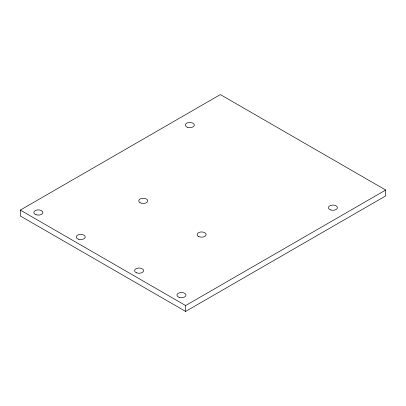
<?xml version="1.0" encoding="UTF-8"?>
<svg xmlns="http://www.w3.org/2000/svg" width="406" height="406" viewBox="0 0 406 406"><rect width="100%" height="100%" fill="white"/><g stroke="black" fill="none" stroke-linecap="round" stroke-linejoin="round"><path stroke-width="0.61" d="M20.3 210.09L220.367 94.583L385.7 190.038L385.7 195.91L185.633 311.417L20.3 215.962L20.3 210.09L185.633 305.545L385.7 190.038M185.633 305.545L185.633 311.417M198.417 236.399A4.517 2.609 0 0 0 205.974 235.231A4.517 2.609 0 0 0 200.442 232.034A4.517 2.609 0 0 0 198.417 236.399M179.203 297.375A4.517 2.609 0 0 0 185.984 295.116A4.517 2.609 0 0 0 179.203 292.858A4.517 2.609 0 0 0 179.203 297.375M36.104 214.759A4.517 2.609 0 0 0 42.879 212.495A4.517 2.609 0 0 0 36.104 210.237A4.517 2.609 0 0 0 36.104 214.759M330.646 209.943A4.517 2.609 0 0 0 337.422 207.684A4.517 2.609 0 0 0 330.646 205.426A4.517 2.609 0 0 0 330.646 209.943M187.542 127.322A4.517 2.609 0 0 0 194.322 125.063A4.517 2.609 0 0 0 187.542 122.805A4.517 2.609 0 0 0 187.542 127.322M140.06 202.711A4.517 2.609 0 0 0 147.622 201.543A4.517 2.609 0 0 0 142.09 198.346A4.517 2.609 0 0 0 140.06 202.711M136.644 272.847A4.517 2.609 0 0 0 143.602 270.777A4.517 2.609 0 0 0 137.02 268.33A4.517 2.609 0 0 0 136.644 272.847M78.48 239.22A4.517 2.609 0 0 0 85.255 236.962A4.517 2.609 0 0 0 78.48 234.704A4.517 2.609 0 0 0 78.48 239.22"/></g></svg>
